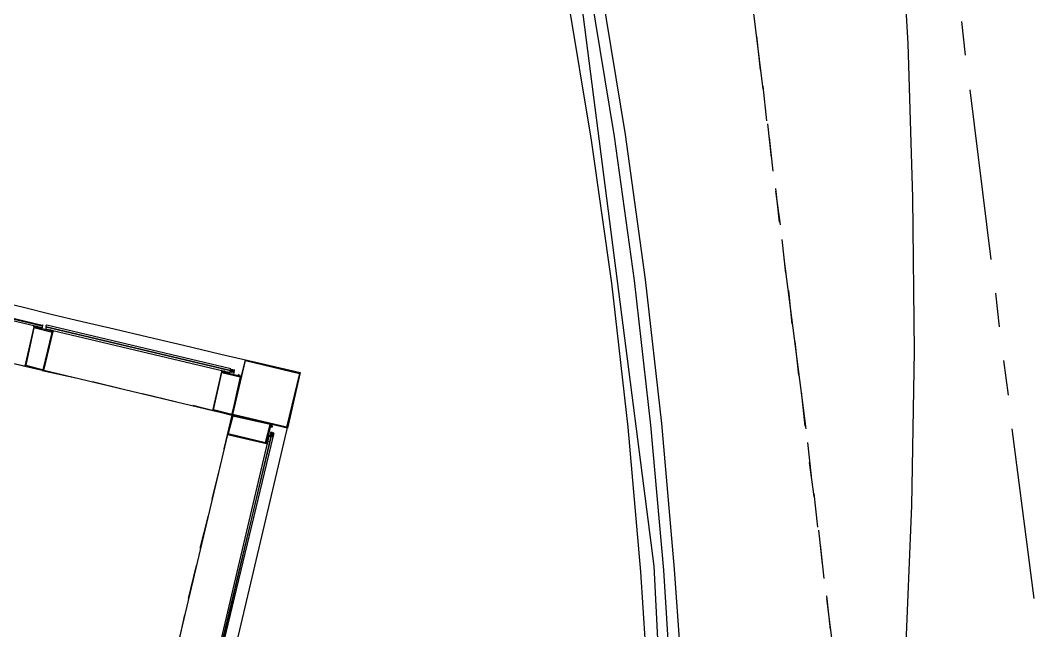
# Model space of a CAD drawing. Header units: feet. Extents: x -84 to 198, y -22 to 181.
# Drawn here: x 135.45 to 150.27, y 120.42 to 129.36 of the extents above; entities that cross this region are included whole.
import ezdxf

# ---------------------------------------------------------------- set-up
doc = ezdxf.new("R2010")
doc.units = ezdxf.units.FT
doc.layers.add('A-AREA-UNIDAD', color=30, linetype='CONTINUOUS')
doc.layers.add('A-LINEA', color=7, linetype='CONTINUOUS')

msp = doc.modelspace()

# ---------------------------------------------------------------- linework, layer by layer
at = {"layer": 'A-AREA-UNIDAD'}
msp.add_lwpolyline([(134.912, 109.5644), (136, 109.5289), (136.08, 108.9244), (144.448, 107.0044), (144.48, 105.7778), (143.84, 100.7289), (143.2, 97.8489), (142.48, 95.6089), (140.288, 90.9333), (136.608, 85.76), (138.8, 88.4444), (140.4, 90.9333), (141.84, 93.7778), (142.96, 96.7289), (144.128, 102.0089), (144.928, 111.0044), (144.96, 116.5333), (144.72, 121.3689), (143.6, 130.0978)], dxfattribs=at)
at = {"layer": 'A-LINEA'}
for p, q in [((146, 130.8311), (146.3067, 128.3511)), ((149.2133, 129.3378), (149.2667, 128.8444)), ((146.2133, 129.1244), (146.2667, 128.6311)), ((146.3067, 128.3911), (146.36, 127.8844)), ((149.3333, 128.3378), (149.64, 125.8578)), ((146.3733, 127.8444), (146.4267, 127.3511)), ((146.4, 127.6444), (146.4533, 127.1511)), ((146.4933, 126.8978), (146.5467, 126.4044)), ((146.4933, 126.8578), (146.56, 126.3644)), ((146.5867, 126.1511), (146.64, 125.6578)), ((146.6133, 125.8711), (146.9333, 123.3778)), ((146.68, 125.4044), (146.7333, 124.9111)), ((149.7067, 125.3644), (149.76, 124.8711)), ((133.0533, 124.8844), (135.52, 124.2978)), ((135.68, 124.8844), (135.68, 124.8844)), ((135.68, 124.8844), (135.68, 124.8844)), ((135.9067, 124.8044), (135.9067, 124.8044)), ((146.7733, 124.6578), (146.8267, 124.1644)), ((135.0533, 124.4044), (135.5333, 124.2978)), ((149.8267, 124.3778), (149.8933, 123.8711)), ((135.7733, 124.2311), (136.2667, 124.1244)), ((138.2667, 123.6444), (135.8, 124.2311)), ((139.5467, 124.2044), (135.96, 109.0178)), ((138.4267, 124.2311), (138.4267, 124.2311)), ((138.4267, 124.2311), (138.4267, 124.2311)), ((138.5333, 124.2311), (138.52, 124.2311)), ((138.52, 124.2311), (138.52, 124.2311)), ((138.52, 124.2311), (138.52, 124.2311)), ((138.5333, 124.2311), (138.52, 124.2311)), ((138.52, 124.2311), (138.52, 124.2311)), ((138.52, 124.2311), (138.52, 124.2311)), ((138.52, 124.2311), (138.52, 124.2311)), ((138.52, 124.2311), (138.5333, 124.2311)), ((138.52, 124.2178), (138.52, 124.2178)), ((138.52, 124.2178), (138.52, 124.2178)), ((138.52, 124.2178), (138.52, 124.2178)), ((138.52, 124.2178), (138.5333, 124.2178)), ((138.5333, 124.2178), (138.52, 124.2178)), ((138.52, 124.2178), (138.52, 124.2178)), ((138.5333, 124.2178), (138.52, 124.2178)), ((138.52, 124.2178), (138.52, 124.2178)), ((138.52, 124.2178), (138.52, 124.2044)), ((138.52, 124.2178), (138.52, 124.2178)), ((138.52, 124.2044), (138.52, 124.2044)), ((138.533, 124.245), (138.5894, 124.2316)), ((138.5333, 124.2578), (138.5333, 124.2578)), ((138.5333, 124.2444), (138.5333, 124.2444)), ((138.5333, 124.2444), (138.5333, 124.2444)), ((138.5333, 124.2444), (138.5333, 124.2444)), ((138.5333, 124.2444), (138.5333, 124.2444)), ((138.5333, 124.2444), (138.5333, 124.2444)), ((138.5333, 124.2444), (138.5333, 124.2444)), ((138.5333, 124.2444), (138.5333, 124.2444)), ((138.5333, 124.2444), (138.5333, 124.2444)), ((138.5333, 124.2444), (138.5333, 124.2444)), ((138.5467, 124.2444), (138.5333, 124.2444)), ((138.5467, 124.2444), (138.5333, 124.2444)), ((138.5333, 124.2311), (138.5333, 124.2444)), ((138.5333, 124.2311), (138.5333, 124.2444)), ((138.5333, 124.2444), (138.5333, 124.2444)), ((138.5333, 124.2444), (138.5333, 124.2444)), ((138.5333, 124.2444), (138.5333, 124.2311)), ((138.5333, 124.2311), (138.5333, 124.2311)), ((138.5333, 124.2178), (138.5333, 124.2311)), ((138.5333, 124.2311), (138.5333, 124.2311)), ((138.5333, 124.2311), (138.5333, 124.2311)), ((138.5333, 124.2311), (138.5333, 124.2311)), ((138.5333, 124.2311), (138.5333, 124.2311)), ((138.5333, 124.2311), (138.5333, 124.2311)), ((138.5467, 124.2311), (138.5333, 124.2178)), ((138.5333, 124.2311), (138.5333, 124.2311)), ((138.5333, 124.2311), (138.5333, 124.2311)), ((138.5333, 124.2311), (138.5333, 124.2311)), ((138.5333, 124.2311), (138.5333, 124.2311)), ((138.5333, 124.2311), (138.5333, 124.2311)), ((138.5333, 124.2311), (138.5333, 124.2311)), ((138.5333, 124.2311), (138.5333, 124.2311)), ((138.5333, 124.2311), (138.5333, 124.2311)), ((138.5333, 124.2311), (138.5333, 124.2311)), ((138.5467, 124.2311), (138.5333, 124.2311)), ((138.5333, 124.2311), (138.5333, 124.2311)), ((138.5333, 124.2311), (138.5333, 124.2311)), ((138.5333, 124.2311), (138.5333, 124.2311)), ((138.5333, 124.2311), (138.5333, 124.2311)), ((138.5333, 124.2311), (138.5333, 124.2311)), ((138.5333, 124.2311), (138.5333, 124.2311)), ((138.5333, 124.2311), (138.5333, 124.2311)), ((138.5333, 124.2311), (138.5333, 124.2311)), ((138.5333, 124.2311), (138.5333, 124.2311)), ((138.5333, 124.2311), (138.5333, 124.2311)), ((138.5333, 124.2311), (138.5333, 124.2311)), ((138.5333, 124.2178), (138.5333, 124.2178)), ((138.5333, 124.2178), (138.5333, 124.2178)), ((138.5333, 124.2178), (138.5333, 124.2178)), ((138.5333, 124.2178), (138.5333, 124.2178)), ((138.5333, 124.2178), (138.5333, 124.2178)), ((138.5333, 124.2178), (138.5333, 124.2178)), ((138.5333, 124.2178), (138.5333, 124.2178)), ((138.56, 124.2444), (138.5467, 124.2444)), ((138.5467, 124.2444), (138.5467, 124.2444)), ((138.5467, 124.2444), (138.5467, 124.2444)), ((138.5467, 124.2444), (138.5467, 124.2444)), ((138.5467, 124.2444), (138.5467, 124.2444)), ((138.5467, 124.2444), (138.5467, 124.2444)), ((138.5467, 124.2444), (138.5467, 124.2444)), ((138.5467, 124.2444), (138.5467, 124.2444)), ((138.5467, 124.2444), (138.5467, 124.2444)), ((138.5467, 124.2444), (138.5467, 124.2444)), ((138.5467, 124.2444), (138.5467, 124.2444)), ((138.5467, 124.2444), (138.5467, 124.2444)), ((138.5467, 124.2444), (138.5467, 124.2444)), ((138.5467, 124.2444), (138.5467, 124.2444)), ((138.5467, 124.2444), (138.5467, 124.2444)), ((138.5467, 124.2444), (138.5467, 124.2444)), ((138.5467, 124.2444), (138.5467, 124.2311)), ((138.5467, 124.2444), (138.5467, 124.2444)), ((138.5467, 124.2444), (138.5467, 124.2444)), ((138.5467, 124.2444), (138.5467, 124.2311)), ((138.5467, 124.2444), (138.5467, 124.2444)), ((138.5467, 124.2444), (138.5467, 124.2444)), ((138.5467, 124.2444), (138.5467, 124.2444)), ((138.5467, 124.2444), (138.5467, 124.2444)), ((138.5467, 124.2311), (138.5467, 124.2311)), ((138.5467, 124.2311), (138.5467, 124.2311)), ((138.5467, 124.2311), (138.5467, 124.2311)), ((138.5467, 124.2311), (138.5467, 124.2311)), ((138.5467, 124.2178), (138.5467, 124.2311)), ((138.5467, 124.2311), (138.5467, 124.2311)), ((138.5467, 124.2311), (138.5467, 124.2311)), ((138.5467, 124.2311), (138.5467, 124.2311)), ((138.5467, 124.2311), (138.5467, 124.2311)), ((138.5467, 124.2311), (138.5467, 124.2311)), ((138.5467, 124.2311), (138.5467, 124.2311)), ((138.5467, 124.2311), (138.5467, 124.2311)), ((138.5467, 124.2178), (138.5467, 124.2311)), ((138.5467, 124.2178), (138.5467, 124.2311)), ((138.56, 124.2311), (138.5467, 124.2311)), ((138.5467, 124.2311), (138.5467, 124.2178)), ((138.5467, 124.2311), (138.5467, 124.2311)), ((138.5467, 124.2311), (138.5467, 124.2311)), ((138.5467, 124.2311), (138.5467, 124.2178)), ((138.5467, 124.2311), (138.5467, 124.2311)), ((138.5467, 124.2311), (138.5467, 124.2311)), ((138.5467, 124.2311), (138.5467, 124.2311)), ((138.5467, 124.2311), (138.5467, 124.2311)), ((138.5467, 124.2178), (138.5467, 124.2311)), ((138.5467, 124.2311), (138.5467, 124.2311)), ((138.5467, 124.2311), (138.5467, 124.2311)), ((138.5467, 124.2311), (138.5467, 124.2311)), ((138.5467, 124.2311), (138.5467, 124.2311)), ((138.5467, 124.2178), (138.5467, 124.2178)), ((138.56, 124.2444), (138.56, 124.2444)), ((138.56, 124.2311), (138.56, 124.2444)), ((138.56, 124.2444), (138.56, 124.2444)), ((138.56, 124.2444), (138.56, 124.2444)), ((138.56, 124.2444), (138.56, 124.2444)), ((138.56, 124.2311), (138.56, 124.2444)), ((138.56, 124.2311), (138.56, 124.2444)), ((138.56, 124.2311), (138.56, 124.2444)), ((138.56, 124.2444), (138.56, 124.2444)), ((138.56, 124.2311), (138.56, 124.2444)), ((138.56, 124.2444), (138.56, 124.2444)), ((138.56, 124.2444), (138.56, 124.2444)), ((138.56, 124.2444), (138.56, 124.2444)), ((138.56, 124.2444), (138.56, 124.2444)), ((138.56, 124.2444), (138.56, 124.2311)), ((138.56, 124.2444), (138.56, 124.2444)), ((138.56, 124.2444), (138.56, 124.2444)), ((138.56, 124.2444), (138.56, 124.2444)), ((138.56, 124.2444), (138.56, 124.2444)), ((138.56, 124.2311), (138.56, 124.2311)), ((138.56, 124.2311), (138.56, 124.2311)), ((138.5733, 124.2311), (138.56, 124.2311)), ((138.56, 124.2311), (138.56, 124.2311)), ((138.56, 124.2311), (138.56, 124.2311)), ((138.56, 124.2311), (138.56, 124.2311)), ((138.56, 124.2311), (138.56, 124.2311)), ((138.56, 124.2311), (138.56, 124.2311)), ((138.56, 124.2311), (138.56, 124.2311)), ((138.56, 124.2311), (138.56, 124.2311)), ((138.56, 124.2311), (138.56, 124.2311)), ((138.56, 124.2311), (138.56, 124.2311)), ((138.56, 124.2311), (138.56, 124.2311)), ((138.56, 124.2311), (138.56, 124.2311)), ((138.56, 124.2311), (138.56, 124.2311)), ((138.56, 124.2311), (138.56, 124.2311)), ((138.56, 124.2311), (138.56, 124.2311)), ((138.56, 124.2311), (138.56, 124.2311)), ((138.56, 124.2311), (138.56, 124.2311)), ((138.56, 124.2311), (138.56, 124.2178)), ((138.56, 124.2311), (138.56, 124.2178)), ((138.56, 124.2311), (138.56, 124.2311)), ((138.56, 124.2311), (138.56, 124.2311)), ((138.56, 124.2311), (138.5733, 124.2311)), ((138.56, 124.2311), (138.56, 124.2311)), ((138.56, 124.2311), (138.56, 124.2311)), ((138.56, 124.2311), (138.5733, 124.2311)), ((138.56, 124.2178), (138.56, 124.2178)), ((138.56, 124.2178), (138.56, 124.2178)), ((138.56, 124.2178), (138.56, 124.2178)), ((138.56, 124.2178), (138.56, 124.2178)), ((138.56, 124.2178), (138.56, 124.2178)), ((138.5733, 124.2178), (138.56, 124.2178)), ((138.56, 124.2178), (138.56, 124.2178)), ((138.5733, 124.2178), (138.56, 124.2178)), ((138.5733, 124.2178), (138.56, 124.2178)), ((138.56, 124.2178), (138.56, 124.2178)), ((138.56, 124.2178), (138.56, 124.2178)), ((138.56, 124.2178), (138.56, 124.2178)), ((138.56, 124.2178), (138.56, 124.2178)), ((138.56, 124.2178), (138.5733, 124.2178)), ((138.5733, 124.2444), (138.5733, 124.2444)), ((138.5733, 124.2444), (138.5733, 124.2444)), ((138.5733, 124.2444), (138.5733, 124.2444)), ((138.5733, 124.2444), (138.5733, 124.2444)), ((138.5733, 124.2444), (138.5733, 124.2444)), ((138.5733, 124.2444), (138.5867, 124.2444)), ((138.5867, 124.2444), (138.5733, 124.2444)), ((138.5733, 124.2178), (138.5733, 124.2311)), ((138.5733, 124.2311), (138.5733, 124.2311)), ((138.5733, 124.2311), (138.5733, 124.2311)), ((138.5733, 124.2311), (138.5733, 124.2311)), ((138.5733, 124.2311), (138.5733, 124.2311)), ((138.5733, 124.2311), (138.5733, 124.2311)), ((138.5733, 124.2311), (138.5733, 124.2311)), ((138.5733, 124.2311), (138.5733, 124.2311)), ((138.5733, 124.2311), (138.5733, 124.2311)), ((138.5733, 124.2311), (138.5733, 124.2311)), ((138.5733, 124.2311), (138.5733, 124.2311)), ((138.5733, 124.2311), (138.5733, 124.2311)), ((138.5733, 124.2178), (138.5733, 124.2311)), ((138.5733, 124.2311), (138.5733, 124.2311)), ((138.5733, 124.2178), (138.5733, 124.2311)), ((138.5733, 124.2178), (138.5733, 124.2311)), ((138.5733, 124.2311), (138.5733, 124.2178)), ((138.5733, 124.2311), (138.5733, 124.2311)), ((138.5733, 124.2178), (138.5733, 124.2178)), ((138.5733, 124.2178), (138.5733, 124.2178)), ((138.5733, 124.2178), (138.5733, 124.2178)), ((138.5733, 124.2178), (138.5733, 124.2178)), ((138.5733, 124.2178), (138.5733, 124.2178)), ((138.5733, 124.2178), (138.5733, 124.2178)), ((138.5733, 124.2178), (138.5733, 124.2178)), ((138.5733, 124.2178), (138.5733, 124.2178)), ((138.5733, 124.2178), (138.5733, 124.2178)), ((138.5733, 124.2178), (138.5733, 124.2178)), ((138.5733, 124.2178), (138.5733, 124.2178)), ((138.5733, 124.2178), (138.5733, 124.2178)), ((138.5733, 124.2178), (138.5733, 124.2178)), ((138.5733, 124.2178), (138.5733, 124.2178)), ((138.5733, 124.2178), (138.5733, 124.2178)), ((138.5733, 124.2178), (138.5733, 124.2178)), ((138.5733, 124.2178), (138.5733, 124.2178)), ((138.5733, 124.2044), (138.5733, 124.2044)), ((138.5733, 124.2044), (138.5733, 124.2044)), ((138.5733, 124.2044), (138.5733, 124.2044)), ((138.5733, 124.2044), (138.5733, 124.2044)), ((138.5733, 124.2044), (138.5733, 124.2044)), ((138.5733, 124.2044), (138.5733, 124.2044)), ((138.5733, 124.2044), (138.5733, 124.2044)), ((138.5733, 124.2044), (138.5733, 124.2044)), ((138.5733, 124.2044), (138.5733, 124.2044)), ((138.5867, 124.2444), (138.5867, 124.2444)), ((138.6667, 124.1778), (138.6667, 124.1778)), ((138.6667, 124.1778), (138.6667, 124.1778)), ((138.6667, 124.1511), (138.6667, 124.1511)), ((138.6933, 124.1778), (138.6933, 124.1778)), ((136.5067, 124.0711), (137, 123.9511)), ((137.24, 123.8978), (137.72, 123.7778)), ((146.8667, 123.9244), (146.92, 123.4178)), ((139.1467, 123.4444), (139.1467, 123.4444)), ((138.48, 123.2978), (137.7333, 120.1244)), ((139.1067, 123.3244), (139.1067, 123.3244)), ((139.1067, 123.3244), (139.1067, 123.3244)), ((139.1067, 123.3244), (139.1067, 123.3244)), ((139.1067, 123.3244), (139.1067, 123.3244)), ((139.1067, 123.2844), (139.1067, 123.2844)), ((139.1067, 123.2844), (139.12, 123.2844)), ((139.1067, 123.2844), (139.1067, 123.2844)), ((139.1067, 123.2711), (139.1067, 123.2844)), ((139.1067, 123.2711), (139.1067, 123.2844)), ((139.1067, 123.2711), (139.1067, 123.2844)), ((139.1067, 123.2844), (139.1067, 123.2711)), ((139.1067, 123.2844), (139.1067, 123.2711)), ((139.1067, 123.2711), (139.12, 123.2711)), ((139.1067, 123.2711), (139.1067, 123.2711)), ((139.1067, 123.2711), (139.1067, 123.2711)), ((139.1067, 123.2711), (139.1067, 123.2711)), ((139.1067, 123.2711), (139.1067, 123.2711)), ((139.1067, 123.2711), (139.1067, 123.2711)), ((139.1067, 123.2711), (139.1067, 123.2711)), ((139.12, 123.3244), (139.12, 123.3244)), ((139.12, 123.3111), (139.12, 123.3244)), ((139.12, 123.3244), (139.12, 123.3244)), ((139.12, 123.3244), (139.12, 123.3244)), ((139.12, 123.3244), (139.12, 123.3244)), ((139.12, 123.3244), (139.12, 123.3244)), ((139.12, 123.3244), (139.12, 123.3244)), ((139.12, 123.3244), (139.12, 123.3244)), ((139.12, 123.3111), (139.12, 123.3111)), ((139.12, 123.3111), (139.12, 123.3111)), ((139.12, 123.3111), (139.12, 123.3111)), ((139.12, 123.3111), (139.12, 123.3111)), ((139.12, 123.3111), (139.12, 123.3111)), ((139.12, 123.3111), (139.12, 123.3111)), ((139.12, 123.3111), (139.12, 123.3111)), ((139.12, 123.3111), (139.1333, 123.3111)), ((139.12, 123.3111), (139.12, 123.3111)), ((139.12, 123.2978), (139.1333, 123.3111)), ((139.12, 123.3111), (139.12, 123.3111)), ((139.1333, 123.3111), (139.12, 123.3111)), ((139.12, 123.3111), (139.12, 123.3111)), ((139.12, 123.3111), (139.12, 123.3111)), ((139.12, 123.3111), (139.12, 123.3111)), ((139.12, 123.2978), (139.1333, 123.2978)), ((139.12, 123.2978), (139.12, 123.2978)), ((139.12, 123.2978), (139.1333, 123.2978)), ((139.12, 123.2978), (139.12, 123.2978)), ((139.12, 123.2978), (139.12, 123.2978)), ((139.12, 123.2978), (139.12, 123.2978)), ((139.12, 123.2978), (139.12, 123.2978)), ((139.12, 123.2978), (139.12, 123.2978)), ((139.12, 123.2978), (139.12, 123.2978)), ((139.12, 123.2978), (139.12, 123.2978)), ((139.12, 123.2978), (139.12, 123.2978)), ((139.12, 123.2978), (139.12, 123.2978)), ((139.12, 123.2978), (139.12, 123.2844)), ((139.12, 123.2978), (139.12, 123.2978)), ((139.12, 123.2978), (139.12, 123.2844)), ((139.12, 123.2844), (139.12, 123.2844)), ((139.12, 123.2844), (139.12, 123.2844)), ((139.12, 123.2711), (139.12, 123.2844)), ((139.12, 123.2844), (139.12, 123.2844)), ((139.12, 123.2844), (139.12, 123.2844)), ((139.12, 123.2844), (139.12, 123.2844)), ((139.12, 123.2844), (139.12, 123.2844)), ((139.12, 123.2844), (139.12, 123.2844)), ((139.12, 123.2844), (139.12, 123.2844)), ((139.12, 123.2844), (139.12, 123.2844)), ((139.12, 123.2844), (139.12, 123.2844)), ((139.12, 123.2844), (139.12, 123.2844)), ((139.12, 123.2844), (139.1333, 123.2844)), ((139.12, 123.2844), (139.12, 123.2844)), ((139.12, 123.2844), (139.12, 123.2844)), ((139.12, 123.2844), (139.12, 123.2844)), ((139.12, 123.2844), (139.12, 123.2844)), ((139.12, 123.2844), (139.12, 123.2844)), ((139.12, 123.2844), (139.1333, 123.2844)), ((139.12, 123.2844), (139.12, 123.2844)), ((139.12, 123.2844), (139.12, 123.2844)), ((139.12, 123.2844), (139.12, 123.2844)), ((139.12, 123.2844), (139.12, 123.2844)), ((139.12, 123.2844), (139.12, 123.2844)), ((139.12, 123.2844), (139.12, 123.2844)), ((139.12, 123.2844), (139.12, 123.2844)), ((139.12, 123.2844), (139.1333, 123.2844)), ((139.12, 123.2844), (139.12, 123.2844)), ((139.12, 123.2844), (139.12, 123.2844)), ((139.12, 123.2844), (139.12, 123.2844)), ((139.12, 123.2711), (139.12, 123.2711)), ((139.12, 123.2711), (139.12, 123.2711)), ((139.12, 123.2711), (139.12, 123.2711)), ((139.12, 123.2711), (139.12, 123.2711)), ((139.12, 123.2711), (139.12, 123.2711)), ((139.12, 123.2711), (139.12, 123.2711)), ((139.12, 123.2711), (139.12, 123.2711)), ((139.12, 123.2711), (139.12, 123.2711)), ((139.12, 123.2711), (139.12, 123.2711)), ((139.12, 123.2711), (139.12, 123.2711)), ((139.12, 123.2711), (139.12, 123.2711)), ((139.12, 123.2711), (139.12, 123.2711)), ((139.12, 123.2711), (139.12, 123.2711)), ((139.12, 123.2711), (139.1333, 123.2711)), ((139.12, 123.2711), (139.12, 123.2711)), ((139.1333, 123.3244), (139.1333, 123.3244)), ((139.1333, 123.3244), (139.1333, 123.3244)), ((139.1333, 123.3244), (139.1333, 123.3244)), ((139.1333, 123.3244), (139.1333, 123.3244)), ((139.1333, 123.3244), (139.1333, 123.3244)), ((139.1333, 123.3244), (139.1333, 123.3244)), ((139.1333, 123.3244), (139.1333, 123.3244)), ((139.1333, 123.3244), (139.1333, 123.3244)), ((139.1333, 123.3244), (139.1333, 123.3244)), ((139.1333, 123.3111), (139.1333, 123.3244)), ((139.1333, 123.3244), (139.1333, 123.3244)), ((139.1333, 123.3244), (139.1333, 123.3244)), ((139.1333, 123.3111), (139.1333, 123.3244)), ((139.1333, 123.3244), (139.1333, 123.3244)), ((139.1333, 123.3244), (139.1333, 123.3244)), ((139.1333, 123.3244), (139.1333, 123.3244)), ((139.1333, 123.3111), (139.1467, 123.3111)), ((139.1333, 123.3111), (139.1333, 123.3111)), ((139.1333, 123.3111), (139.1333, 123.3111)), ((139.1333, 123.3111), (139.1333, 123.3111)), ((139.1333, 123.3111), (139.1333, 123.3111)), ((139.1333, 123.3111), (139.1333, 123.3111)), ((139.1333, 123.3111), (139.1333, 123.3111)), ((139.1333, 123.3111), (139.1333, 123.3111)), ((139.1333, 123.3111), (139.1333, 123.3111)), ((139.1333, 123.3111), (139.1333, 123.3111)), ((139.1333, 123.3111), (139.1333, 123.3111)), ((139.1333, 123.3111), (139.1333, 123.3111)), ((139.1333, 123.3111), (139.1333, 123.3111)), ((139.1467, 123.3111), (139.1333, 123.3111)), ((139.1467, 123.3111), (139.1333, 123.3111)), ((139.1333, 123.3111), (139.1333, 123.3111)), ((139.1333, 123.3111), (139.1333, 123.3111)), ((139.1333, 123.3111), (139.1333, 123.3111)), ((139.1333, 123.3111), (139.1333, 123.3111)), ((139.1333, 123.3111), (139.1333, 123.3111)), ((139.1333, 123.3111), (139.1333, 123.3111)), ((139.1333, 123.3111), (139.1333, 123.3111)), ((139.1333, 123.3111), (139.1333, 123.3111)), ((139.1333, 123.2978), (139.1333, 123.2978)), ((139.1333, 123.2844), (139.1333, 123.2978)), ((139.1333, 123.2978), (139.1333, 123.2978)), ((139.1333, 123.2978), (139.1333, 123.2978)), ((139.1333, 123.2844), (139.1333, 123.2978)), ((139.1333, 123.2978), (139.1333, 123.2978)), ((139.1333, 123.2978), (139.1333, 123.2978)), ((139.1333, 123.2844), (139.1333, 123.2978)), ((139.1333, 123.2978), (139.1333, 123.2978)), ((139.1333, 123.2978), (139.1333, 123.2978)), ((139.1333, 123.2978), (139.1333, 123.2978)), ((139.1333, 123.2978), (139.1333, 123.2978)), ((139.1333, 123.2978), (139.1333, 123.2978)), ((139.1333, 123.2978), (139.1333, 123.2978)), ((139.1333, 123.2978), (139.1467, 123.2978)), ((139.1333, 123.2978), (139.1333, 123.2978)), ((139.1333, 123.2978), (139.1333, 123.2978)), ((139.1333, 123.2978), (139.1333, 123.2978)), ((139.1333, 123.2978), (139.1333, 123.2978)), ((139.1333, 123.2978), (139.1333, 123.2978)), ((139.1467, 123.2978), (139.1333, 123.2978)), ((139.1333, 123.2978), (139.1333, 123.2978)), ((139.1467, 123.2978), (139.1333, 123.2978)), ((139.1467, 123.2978), (139.1333, 123.2978)), ((139.1333, 123.2978), (139.1333, 123.2978)), ((139.1333, 123.2978), (139.1333, 123.2978)), ((139.1333, 123.2978), (139.1333, 123.2978)), ((139.1333, 123.2978), (139.1333, 123.2978)), ((139.1333, 123.2978), (139.1333, 123.2978)), ((139.1333, 123.2978), (139.1333, 123.2978)), ((139.1333, 123.2978), (139.1333, 123.2978)), ((139.1333, 123.2978), (139.1333, 123.2978)), ((139.1333, 123.2978), (139.1333, 123.2978)), ((139.1333, 123.2844), (139.1467, 123.2844)), ((139.1333, 123.2844), (139.1333, 123.2844)), ((139.1333, 123.2844), (139.1333, 123.2844)), ((139.1333, 123.2844), (139.1333, 123.2844)), ((139.1333, 123.2844), (139.1333, 123.2844)), ((139.1333, 123.2844), (139.1333, 123.2844)), ((139.1333, 123.2844), (139.1333, 123.2844)), ((139.1333, 123.2844), (139.1333, 123.2844)), ((139.1333, 123.2844), (139.1333, 123.2711)), ((139.1333, 123.2844), (139.1333, 123.2844)), ((139.1333, 123.2844), (139.1333, 123.2711)), ((139.1333, 123.2844), (139.1333, 123.2844)), ((139.1333, 123.2844), (139.1333, 123.2844)), ((139.1333, 123.2844), (139.1333, 123.2844)), ((139.1333, 123.2844), (139.1333, 123.2711)), ((139.1333, 123.2844), (139.1333, 123.2711)), ((139.1333, 123.2711), (139.1333, 123.2711)), ((139.1333, 123.2711), (139.1333, 123.2711)), ((139.1333, 123.2711), (139.1333, 123.2711)), ((139.1333, 123.2711), (139.1333, 123.2711)), ((139.1333, 123.2711), (139.1333, 123.2711)), ((139.1333, 123.2711), (139.1333, 123.2711)), ((139.1333, 123.2711), (139.1333, 123.2711)), ((139.1333, 123.2711), (139.1333, 123.2711)), ((139.1333, 123.2711), (139.1333, 123.2711)), ((139.1333, 123.2711), (139.1333, 123.2711)), ((139.1333, 123.2711), (139.1333, 123.2711)), ((139.1467, 123.2711), (139.1333, 123.2711)), ((139.1333, 123.2711), (139.1333, 123.2711)), ((139.1333, 123.2711), (139.1333, 123.2711)), ((139.1467, 123.2711), (139.1333, 123.2711)), ((139.1333, 123.2711), (139.1333, 123.2711)), ((139.1333, 123.2711), (139.1333, 123.2711)), ((139.1333, 123.2711), (139.1333, 123.2711)), ((139.1333, 123.2711), (139.1333, 123.2711)), ((139.1333, 123.2711), (139.1333, 123.2711)), ((139.1333, 123.2711), (139.1333, 123.2711)), ((139.16, 123.3244), (139.1467, 123.3111)), ((139.1467, 123.3111), (139.1467, 123.3111)), ((139.1467, 123.2978), (139.1467, 123.3111)), ((139.1467, 123.3111), (139.1467, 123.3111)), ((139.1467, 123.3111), (139.1467, 123.3111)), ((139.1467, 123.3111), (139.1467, 123.3111)), ((139.1467, 123.3111), (139.1467, 123.3111)), ((139.1467, 123.3111), (139.1467, 123.3111)), ((139.1467, 123.3111), (139.1467, 123.3111)), ((139.1467, 123.3111), (139.1467, 123.3111)), ((139.1467, 123.3111), (139.1467, 123.3111)), ((139.1467, 123.3111), (139.1467, 123.3111)), ((139.1467, 123.3111), (139.1467, 123.3111)), ((139.1467, 123.3111), (139.1467, 123.3111)), ((139.1467, 123.3111), (139.1467, 123.3111)), ((139.1467, 123.3111), (139.1467, 123.3111)), ((139.1467, 123.3111), (139.1467, 123.3111)), ((139.1467, 123.3111), (139.1467, 123.3111)), ((139.1467, 123.3111), (139.1467, 123.3111)), ((139.1467, 123.3111), (139.1467, 123.3111)), ((139.1467, 123.3111), (139.1467, 123.3111)), ((139.1467, 123.3111), (139.1467, 123.3111)), ((139.1467, 123.3111), (139.1467, 123.3111)), ((139.1467, 123.3111), (139.1467, 123.3111)), ((139.1467, 123.3111), (139.1467, 123.3111)), ((139.1467, 123.3111), (139.1467, 123.3111)), ((139.1467, 123.2978), (139.1467, 123.2978)), ((139.1467, 123.2978), (139.1467, 123.2978)), ((139.1467, 123.2978), (139.1467, 123.2978)), ((139.1467, 123.2978), (139.1467, 123.2978)), ((139.1467, 123.2978), (139.1467, 123.2978)), ((139.1467, 123.2978), (139.1467, 123.2978)), ((139.1467, 123.2978), (139.1467, 123.2978)), ((139.1467, 123.2978), (139.1467, 123.2978)), ((139.1467, 123.2978), (139.1467, 123.2978)), ((139.1467, 123.2978), (139.1467, 123.2978)), ((139.1467, 123.2978), (139.1467, 123.2978)), ((139.1467, 123.2978), (139.1467, 123.2978)), ((139.1467, 123.2844), (139.1467, 123.2844)), ((139.1467, 123.2844), (139.1467, 123.2844)), ((139.1467, 123.2844), (139.1467, 123.2844)), ((139.1605, 123.3115), (139.1472, 123.2551)), ((149.9467, 123.3778), (150.2667, 120.8978)), ((139.0667, 123.1644), (139.0667, 123.1644)), ((139.08, 123.1644), (139.08, 123.1644)), ((146.96, 123.1778), (147.0133, 122.6844)), ((138.3733, 122.8444), (138.2533, 122.3511)), ((146.9867, 122.8844), (147.0533, 122.3911)), ((147.0533, 122.4311), (147.1067, 121.9378)), ((138.2, 122.1111), (138.08, 121.6311)), ((147.12, 121.8978), (147.1733, 121.4044)), ((147.1467, 121.6844), (147.2, 121.1911)), ((138.0267, 121.3778), (137.9067, 120.8978)), ((147.24, 120.9378), (147.2933, 120.4444)), ((147.24, 120.8978), (147.5467, 118.4178)), ((137.8533, 120.6578), (137.7467, 120.1644))]:
    msp.add_line(p, q, dxfattribs=at)
for points in [[(148.2933, 131.2711), (148.4267, 129.0178), (148.4933, 126.7644), (148.52, 124.5111), (148.48, 122.2578), (148.3867, 120.0044), (148.24, 117.7511), (148.04, 115.4978), (147.7867, 113.2578), (147.48, 111.0178), (147.12, 108.7911), (146.6933, 106.5778), (146.2267, 104.3778), (145.7067, 102.1778), (145.12, 99.9911), (144.4933, 97.8311)], [(143.9467, 129.7911), (144.2933, 127.6844), (144.5867, 125.5644), (144.8267, 123.4578), (145.0133, 121.3244), (145.16, 119.2044), (145.2533, 117.0711), (145.28, 114.9378), (145.2667, 112.8044), (145.2, 110.6711), (145.0933, 108.5378), (144.92, 106.4178), (144.7067, 104.2978), (144.4267, 102.1778)], [(143.4533, 129.6978), (143.8, 127.6044), (144.0933, 125.5111), (144.3333, 123.4044), (144.52, 121.2844), (144.6533, 119.1778), (144.7467, 117.0578), (144.7867, 114.9378), (144.7733, 112.8178), (144.7067, 110.6978), (144.5867, 108.5778), (144.4267, 106.4578), (144.2, 104.3511), (143.9333, 102.2444)], [(143.7867, 129.7644), (144.1333, 127.6578), (144.4267, 125.5511), (144.6667, 123.4311), (144.8533, 121.3111), (144.9867, 119.1911), (145.08, 117.0578), (145.12, 114.9378), (145.1067, 112.8044), (145.04, 110.6844), (144.92, 108.5511), (144.76, 106.4311), (144.5333, 104.3111), (144.2667, 102.2044)], [(132.96, 125.7644), (133.1867, 125.7111), (133.44, 125.6444), (133.72, 125.5778), (134.0267, 125.5111), (134.36, 125.4311), (134.7067, 125.3511), (135.08, 125.2578), (135.48, 125.1644), (135.9067, 125.0578), (136.36, 124.9511), (136.8267, 124.8444), (137.32, 124.7244), (137.84, 124.6044), (138.3867, 124.4711), (138.96, 124.3378), (139.5467, 124.2044)], [(133.0933, 125.5378), (135.7733, 124.8978), (135.7867, 124.8978), (135.7733, 124.8844), (133.08, 125.5244), (133.08, 125.5378), (133.0933, 125.5378)], [(133.08, 125.5111), (133.08, 125.5244), (135.7733, 124.8844), (135.7733, 124.8578), (133.08, 125.4978), (133.08, 125.5111)], [(135.6933, 124.8844), (135.6933, 124.8844), (135.6933, 124.8844), (135.6933, 124.8578), (135.6933, 124.8578), (135.6667, 124.8578), (135.6667, 124.8578), (135.6667, 124.8578), (135.6667, 124.8578), (135.6667, 124.8578), (135.6667, 124.8578), (135.6667, 124.8578), (135.6533, 124.8578), (135.6533, 124.8578), (135.6533, 124.8578), (135.6667, 124.8711), (135.6667, 124.8711), (135.6533, 124.8711), (135.6533, 124.8711), (135.6533, 124.8844), (135.6533, 124.8844), (135.6533, 124.8844)], [(135.6667, 124.8844), (135.6667, 124.8844), (135.6667, 124.8844)], [(138.5333, 124.2578), (135.84, 124.8978), (135.8267, 124.8844), (135.8267, 124.8711), (138.52, 124.2311), (138.5333, 124.2578)], [(135.52, 124.2978), (135.8, 124.2311), (135.9333, 124.8044), (135.6533, 124.8711), (135.52, 124.2978)], [(135.5333, 124.3111), (135.7867, 124.2444), (135.92, 124.7911), (135.6533, 124.8578), (135.5333, 124.3111)], [(138.52, 124.2311), (135.8267, 124.8711), (135.8267, 124.8444), (138.52, 124.2044), (138.52, 124.2178), (138.52, 124.2311)], [(135.8933, 124.8178), (135.9067, 124.8311), (135.9067, 124.8311), (135.9067, 124.8311), (135.9067, 124.8311)], [(135.92, 124.8044), (135.8933, 124.8044), (135.8933, 124.8044)], [(135.92, 124.8044), (135.9067, 124.8044), (135.9067, 124.8044), (135.9067, 124.8044), (135.92, 124.7911), (135.92, 124.7911), (135.92, 124.7911), (135.92, 124.7911), (135.92, 124.8044), (135.92, 124.8044), (135.92, 124.8044), (135.9333, 124.8044), (135.9333, 124.8044), (135.9467, 124.8178), (135.9467, 124.8178)], [(135.92, 124.8311), (135.92, 124.8311), (135.92, 124.8311)], [(135.92, 124.8044), (135.92, 124.8044), (135.92, 124.8044)], [(135.92, 124.8044), (135.92, 124.7911), (135.92, 124.7911)], [(135.9333, 124.8178), (135.9333, 124.8178), (135.9333, 124.8178)], [(138.7467, 124.3911), (139.5467, 124.2044), (139.36, 123.3911), (138.5467, 123.5778), (138.7467, 124.3911)], [(138.7467, 124.3778), (139.5333, 124.1911), (139.3467, 123.4044), (138.56, 123.5911), (138.7467, 124.3778)], [(138.5467, 123.5778), (138.2667, 123.6444), (138.4, 124.2178), (138.68, 124.1511), (138.5467, 123.5778)], [(138.5467, 123.5911), (138.28, 123.6578), (138.4, 124.2044), (138.6667, 124.1378), (138.5467, 123.5911)], [(138.4133, 124.2178), (138.4133, 124.2178), (138.4133, 124.2044), (138.4267, 124.2044), (138.4133, 124.2044), (138.4133, 124.2044), (138.4133, 124.2044), (138.4, 124.2044), (138.4, 124.2044), (138.4133, 124.2044), (138.4133, 124.2178), (138.4133, 124.2178), (138.4, 124.2178), (138.4, 124.2178), (138.4, 124.2444), (138.4, 124.2444), (138.4, 124.2444)], [(138.4133, 124.2311), (138.4133, 124.2311), (138.4133, 124.2311)], [(138.4267, 124.2178), (138.44, 124.2044), (138.44, 124.2044), (138.44, 124.2311), (138.44, 124.2311), (138.44, 124.2311)], [(138.52, 124.2044), (138.52, 124.2178), (138.52, 124.2311), (138.5333, 124.2311), (138.5333, 124.2444), (138.5333, 124.2578)], [(138.52, 124.2178), (138.5333, 124.2178), (138.5333, 124.2311)], [(138.56, 124.2311), (138.5467, 124.2311), (138.5333, 124.2444)], [(138.5728, 124.1932), (138.5585, 124.2171), (138.5342, 124.2035)], [(138.5467, 124.2444), (138.5467, 124.2444), (138.5467, 124.2311)], [(138.56, 124.2178), (138.5733, 124.2178), (138.56, 124.2178)], [(138.5733, 124.2444), (138.5733, 124.2311), (138.5733, 124.2178), (138.5733, 124.2044), (138.5733, 124.1911)], [(138.6667, 124.1378), (138.6533, 124.1511), (138.6533, 124.1511), (138.6667, 124.1511), (138.6667, 124.1511), (138.6667, 124.1511), (138.64, 124.1644), (138.64, 124.1644), (138.6533, 124.1778), (138.6533, 124.1778), (138.6533, 124.1778)], [(138.6667, 124.1378), (138.6667, 124.1511), (138.6667, 124.1511), (138.6667, 124.1511), (138.6667, 124.1511), (138.6667, 124.1511), (138.68, 124.1511), (138.68, 124.1511), (138.6933, 124.1644), (138.6933, 124.1644)], [(138.68, 124.1778), (138.68, 124.1778), (138.68, 124.1778)], [(137.9733, 123.7244), (138.5467, 123.5778), (138.4267, 123.0844)], [(138.5467, 123.5778), (138.48, 123.2978), (139.0533, 123.1644), (139.12, 123.4444), (138.5467, 123.5778)], [(138.56, 123.5644), (138.4933, 123.3111), (139.04, 123.1778), (139.1067, 123.4444), (138.56, 123.5644)], [(139.1333, 123.4178), (139.1333, 123.4178), (139.1333, 123.4044), (139.1333, 123.4044), (139.1067, 123.4044), (139.1067, 123.4044), (139.1067, 123.4311), (139.1067, 123.4311), (139.1067, 123.4311), (139.1067, 123.4311), (139.1067, 123.4311), (139.1067, 123.4311), (139.1067, 123.4311), (139.1067, 123.4444), (139.1067, 123.4444), (139.1067, 123.4444), (139.12, 123.4444), (139.12, 123.4444), (139.12, 123.4444), (139.12, 123.4444), (139.1333, 123.4444), (139.1333, 123.4444)], [(139.1333, 123.4178), (139.1333, 123.4311), (139.1333, 123.4311), (139.1333, 123.4311)], [(139.12, 123.2711), (138.3067, 119.8711), (138.2933, 119.8711), (139.0933, 123.2711), (139.1067, 123.2711), (139.12, 123.2711)], [(139.1467, 123.2578), (138.3333, 119.8711), (138.32, 119.8711), (139.12, 123.2711), (139.1333, 123.2711), (139.1467, 123.2578)], [(139.0933, 123.2844), (139.1067, 123.2711), (139.12, 123.2711), (139.1333, 123.2711), (139.1467, 123.2578)], [(139.0966, 123.2714), (139.1196, 123.2871), (139.1047, 123.3106)], [(139.1467, 123.3111), (139.1333, 123.3244), (139.12, 123.3244), (139.1067, 123.3244)], [(139.12, 123.3111), (139.12, 123.3111), (139.1333, 123.3111), (139.1467, 123.2978)], [(139.1333, 123.2844), (139.12, 123.2844), (139.1333, 123.2844)], [(139.1333, 123.2711), (139.12, 123.2711), (139.1333, 123.2711)], [(139.1333, 123.3244), (139.1333, 123.3244), (139.1333, 123.3111), (139.1467, 123.3111), (139.1467, 123.3111)], [(139.1333, 123.2711), (139.1333, 123.2711), (139.1333, 123.2711), (139.1333, 123.2844), (139.1467, 123.2844)], [(139.0533, 123.2044), (139.0533, 123.1911), (139.0533, 123.1911), (139.0533, 123.1911), (139.0533, 123.1911), (139.0533, 123.1911), (139.04, 123.1778), (139.04, 123.1778), (139.04, 123.1778), (139.04, 123.1778), (139.0533, 123.1778), (139.0533, 123.1778), (139.0533, 123.1778), (139.0533, 123.1644), (139.0533, 123.1644), (139.0667, 123.1511), (139.0667, 123.1511)], [(139.0533, 123.1778), (139.04, 123.1778), (139.04, 123.1778)], [(139.0533, 123.1778), (139.0533, 123.1778), (139.0533, 123.1778)], [(139.08, 123.1911), (139.08, 123.1911), (139.08, 123.1911), (139.08, 123.1911), (139.0667, 123.2044), (139.0667, 123.2044)], [(139.08, 123.1778), (139.08, 123.1778), (139.08, 123.1778)]]:
    msp.add_lwpolyline(points, dxfattribs=at)
for points in [[(135.6667, 124.8578), (135.6667, 124.8578), (135.6667, 124.8578), (135.6667, 124.8578)], [(138.4133, 124.2178), (138.4133, 124.2178), (138.4133, 124.2044), (138.4133, 124.2044)], [(138.6667, 124.1511), (138.6667, 124.1511), (138.6667, 124.1511), (138.6667, 124.1511)], [(139.1067, 123.4311), (139.1067, 123.4311), (139.1067, 123.4311), (139.1067, 123.4311)]]:
    msp.add_lwpolyline(points, close=True, dxfattribs=at)

doc.saveas('drawing.dxf')
